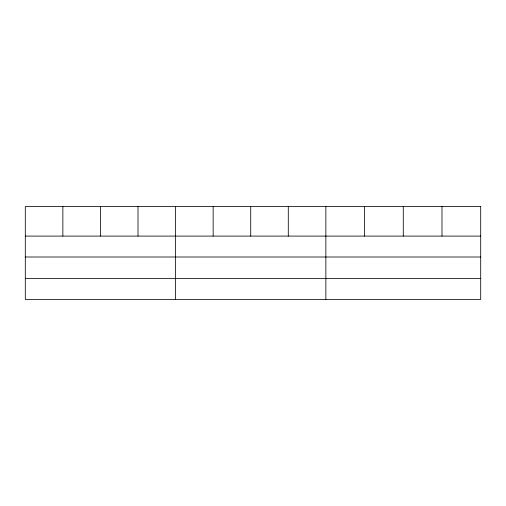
<?xml version="1.0" encoding="UTF-8"?>
<svg xmlns="http://www.w3.org/2000/svg" width="506" height="506" viewBox="0 0 506 506"><rect width="100%" height="100%" fill="white"/><g stroke="black" fill="none" stroke-linecap="round" stroke-linejoin="round"><path stroke-width="0.76" d="M25.3 236.093L480.7 236.093M25.3 257.004L480.7 257.004M25.3 278.547L480.7 278.547M441.991 206.549L441.991 236.093M403.282 206.549L403.282 236.093M364.573 206.549L364.573 236.093M325.864 206.549L325.864 299.451M288.293 206.549L288.293 236.093M250.723 206.549L250.723 236.093M213.152 206.549L213.152 236.093M175.582 206.549L175.582 299.451M138.011 206.549L138.011 236.093M100.441 206.549L100.441 236.093M62.87 206.549L62.87 236.093M480.7 206.549L25.3 206.549L25.3 299.451L480.7 299.451L480.7 206.549"/></g></svg>
